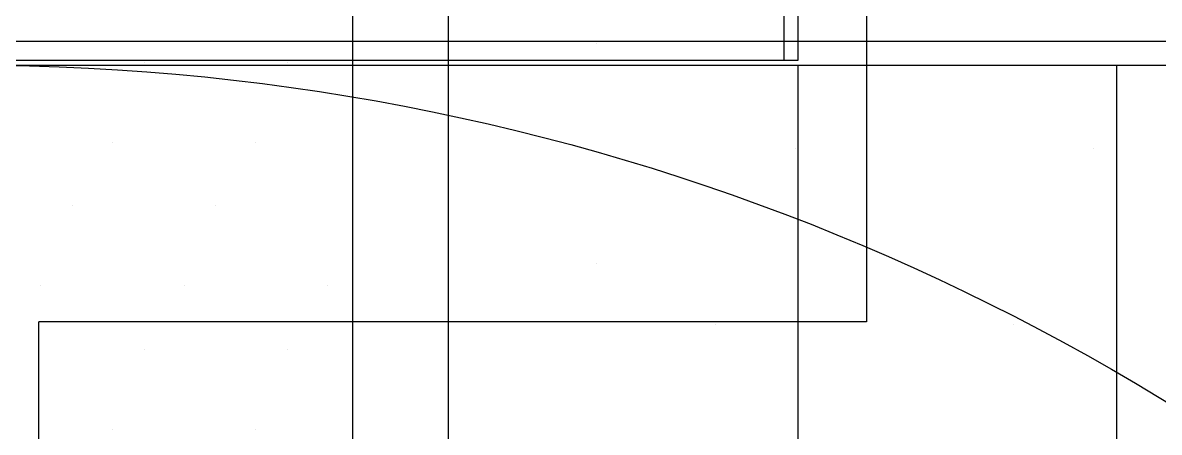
# Model space of a CAD drawing. Header units: inches. Extents: x -31 to 122, y -49 to 49.
# Drawn here: x 0.27 to 6.22, y 10.08 to 12.22 of the extents above; entities that cross this region are included whole.
import ezdxf
from ezdxf.enums import TextEntityAlignment as Align

# ---------------------------------------------------------------- set-up
doc = ezdxf.new("R2010")
doc.units = ezdxf.units.IN
doc.header["$MEASUREMENT"] = 0
for name, color, linetype in [('M-BLKA', 4, 'Continuous'), ('M-TRBX-AIRT', 4, 'Continuous'), ('M-TRBX-WTRT', 4, 'Continuous')]:
    doc.layers.add(name, color=color, linetype=linetype)
doc.styles.add('BRA-NRW1', font='romans.shx', dxfattribs={"width": 0.65, "height": 8})
doc.styles.add('BRA-NRW2', font='romans.shx', dxfattribs={"width": 0.6, "height": 7})

# ---------------------------------------------------------------- blocks, each defined once
blk = doc.blocks.new('HVIF18')
for p, q in [((0, 12), (11, 12)), ((2.5, 12), (2.5, -12))]:
    blk.add_line(p, q)
blk = doc.blocks.new('HVIF60')
blk.add_line((2.5, 33), (2.5, -33))
blk = doc.blocks.new('HVIF36')
blk.add_line((2.5, 21), (2.5, -21))
blk = doc.blocks.new('HVIF24')
blk.add_line((2.5, 15), (2.5, -15))
blk = doc.blocks.new('HVRF25')
blk.add_circle((0, 0), 22)
blk = doc.blocks.new('HVRF19')
blk.add_circle((0, 0), 16.5)
blk = doc.blocks.new('HVRF13')
blk.add_circle((0, 0), 12)
blk = doc.blocks.new('HVRF37')
blk.add_circle((0, 0), 31)
blk = doc.blocks.new('HVRF31')
blk.add_circle((0, 0), 25)
blk = doc.blocks.new('hvtb16e')
blk.add_line((0, 12), (50, 12))
blk = doc.blocks.new('hvtb16c')
for p, q in [((6, 12), (56, 12)), ((6, -12), (6, 12))]:
    blk.add_line(p, q)
blk = doc.blocks.new('hvtb16')
for p, q in [((6, 12), (56, 12)), ((6, -12), (6, 12))]:
    blk.add_line(p, q)
blk = doc.blocks.new('hvtb22e')
at = {"color": 4}
blk.add_line((3.279, 12.1124), (3.279, 12.1124), dxfattribs=at)
blk = doc.blocks.new('hvtb19e')
at = {"color": 4}
blk.add_line((3.279, 10.9653), (3.279, 10.9653), dxfattribs=at)
blk = doc.blocks.new('*X158')
at = {"color": 0}
for p, q in [((5066.40625, 2817.1875), (5066.40625, 2817.1875)), ((5067.96875, 2817.1875), (5067.96875, 2817.1875))]:
    blk.add_line(p, q, dxfattribs=at)
blk = doc.blocks.new('*X160')
at = {"color": 0}
for p, q in [((5021.625, 2951.25), (5021.625, 2951.25)), ((5022.375, 2951.25), (5022.375, 2951.25)), ((5021.25, 2950.5), (5021.25, 2950.5)), ((5022, 2950.5), (5022, 2950.5)), ((5022.75, 2950.5), (5022.75, 2950.5)), ((5021.625, 2949.75), (5021.625, 2949.75)), ((5022.375, 2949.75), (5022.375, 2949.75))]:
    blk.add_line(p, q, dxfattribs=at)
blk = doc.blocks.new('hvtbeav6n')
blk.add_line((2, 18), (2, 6))
at = {"color": 8}
blk.add_blockref('*X158', (-5062.0886, -2805.6239), dxfattribs=at)
at = {"color": 4}
blk.add_blockref('*X160', (-5020.8806, -2939.654), dxfattribs=at)
blk = doc.blocks.new('*X164')
at = {"color": 0}
for p, q in [((5021.625, 2951.25), (5021.625, 2951.25)), ((5022.375, 2951.25), (5022.375, 2951.25)), ((5021.25, 2950.5), (5021.25, 2950.5)), ((5022, 2950.5), (5022, 2950.5)), ((5022.75, 2950.5), (5022.75, 2950.5)), ((5021.625, 2949.75), (5021.625, 2949.75)), ((5022.375, 2949.75), (5022.375, 2949.75))]:
    blk.add_line(p, q, dxfattribs=at)
blk = doc.blocks.new('*X162')
at = {"color": 0}
for p, q in [((5066.40625, 2817.1875), (5066.40625, 2817.1875)), ((5067.96875, 2817.1875), (5067.96875, 2817.1875))]:
    blk.add_line(p, q, dxfattribs=at)
blk = doc.blocks.new('hvtbeav6')
blk.add_line((2, 18), (2, 6))
at = {"color": 8}
blk.add_blockref('*X162', (-5062.0886, -2805.6239), dxfattribs=at)
at = {"color": 4}
blk.add_blockref('*X164', (-5020.8806, -2939.654), dxfattribs=at)
blk = doc.blocks.new('*X167')
at = {"color": 0}
for p, q in [((5300, 2850), (5300, 2850)), ((5301.5625, 2850), (5301.5625, 2850))]:
    blk.add_line(p, q, dxfattribs=at)
blk = doc.blocks.new('*X166')
at = {"color": 0}
for p, q in [((3681, 30381), (3681, 30381)), ((3681.75, 30381), (3681.75, 30381)), ((3680.625, 30380.25), (3680.625, 30380.25)), ((3681.375, 30380.25), (3681.375, 30380.25)), ((3681, 30379.5), (3681, 30379.5)), ((3681.75, 30379.5), (3681.75, 30379.5))]:
    blk.add_line(p, q, dxfattribs=at)
blk = doc.blocks.new('hvtbeav5n')
for p, q in [((0, 12.125), (2, 12.125)), ((2, 12.125), (2, 0)), ((2, 12.125), (9.8507, 12.125))]:
    blk.add_line(p, q)
at = {"color": 4}
blk.add_blockref('*X166', (-3680.0903, -30368.9862), dxfattribs=at)
at = {"color": 8}
blk.add_blockref('*X167', (-5296.1022, -2839.3556), dxfattribs=at)
blk = doc.blocks.new('*X169')
at = {"color": 0}
for p, q in [((3681, 30381), (3681, 30381)), ((3681.75, 30381), (3681.75, 30381)), ((3680.625, 30380.25), (3680.625, 30380.25)), ((3681.375, 30380.25), (3681.375, 30380.25)), ((3681, 30379.5), (3681, 30379.5)), ((3681.75, 30379.5), (3681.75, 30379.5))]:
    blk.add_line(p, q, dxfattribs=at)
blk = doc.blocks.new('*X170')
at = {"color": 0}
for p, q in [((5300, 2850), (5300, 2850)), ((5301.5625, 2850), (5301.5625, 2850))]:
    blk.add_line(p, q, dxfattribs=at)
blk = doc.blocks.new('hvtbeav5')
for p, q in [((0, 12.125), (2, 12.125)), ((2, 12.125), (9.8507, 12.125)), ((2, 12.125), (2, 0))]:
    blk.add_line(p, q)
at = {"color": 4}
blk.add_blockref('*X169', (-3680.0903, -30368.9862), dxfattribs=at)
at = {"color": 8}
blk.add_blockref('*X170', (-5296.1022, -2839.3556), dxfattribs=at)
blk = doc.blocks.new('*X195')
at = {"color": 0}
for p, q in [((5021.625, 2951.25), (5021.625, 2951.25)), ((5022.375, 2951.25), (5022.375, 2951.25)), ((5021.25, 2950.5), (5021.25, 2950.5)), ((5022, 2950.5), (5022, 2950.5)), ((5022.75, 2950.5), (5022.75, 2950.5)), ((5021.625, 2949.75), (5021.625, 2949.75)), ((5022.375, 2949.75), (5022.375, 2949.75))]:
    blk.add_line(p, q, dxfattribs=at)
blk = doc.blocks.new('*X193')
at = {"color": 0}
for p, q in [((5066.40625, 2817.1875), (5066.40625, 2817.1875)), ((5067.96875, 2817.1875), (5067.96875, 2817.1875))]:
    blk.add_line(p, q, dxfattribs=at)
blk = doc.blocks.new('hvtbsav6n')
blk.add_line((2, 18), (2, 6))
at = {"color": 8}
blk.add_blockref('*X193', (-5062.0886, -2805.6239), dxfattribs=at)
at = {"color": 4}
blk.add_blockref('*X195', (-5020.8806, -2939.654), dxfattribs=at)
blk = doc.blocks.new('*X197')
at = {"color": 0}
for p, q in [((5066.40625, 2817.1875), (5066.40625, 2817.1875)), ((5067.96875, 2817.1875), (5067.96875, 2817.1875))]:
    blk.add_line(p, q, dxfattribs=at)
blk = doc.blocks.new('*X199')
at = {"color": 0}
for p, q in [((5021.625, 2951.25), (5021.625, 2951.25)), ((5022.375, 2951.25), (5022.375, 2951.25)), ((5021.25, 2950.5), (5021.25, 2950.5)), ((5022, 2950.5), (5022, 2950.5)), ((5022.75, 2950.5), (5022.75, 2950.5)), ((5021.625, 2949.75), (5021.625, 2949.75)), ((5022.375, 2949.75), (5022.375, 2949.75))]:
    blk.add_line(p, q, dxfattribs=at)
blk = doc.blocks.new('hvtbsav6')
blk.add_line((2, 18), (2, 6))
at = {"color": 8}
blk.add_blockref('*X197', (-5062.0886, -2805.6239), dxfattribs=at)
at = {"color": 4}
blk.add_blockref('*X199', (-5020.8806, -2939.654), dxfattribs=at)
blk = doc.blocks.new('*X201')
at = {"color": 0}
for p, q in [((3681, 30381), (3681, 30381)), ((3681.75, 30381), (3681.75, 30381)), ((3680.625, 30380.25), (3680.625, 30380.25)), ((3681.375, 30380.25), (3681.375, 30380.25)), ((3681, 30379.5), (3681, 30379.5)), ((3681.75, 30379.5), (3681.75, 30379.5))]:
    blk.add_line(p, q, dxfattribs=at)
blk = doc.blocks.new('*X202')
at = {"color": 0}
for p, q in [((5300, 2850), (5300, 2850)), ((5301.5625, 2850), (5301.5625, 2850))]:
    blk.add_line(p, q, dxfattribs=at)
blk = doc.blocks.new('hvtbsav5n')
for p, q in [((0, 12.125), (2, 12.125)), ((2, 12.125), (2, 0)), ((2, 12.125), (9.8507, 12.125))]:
    blk.add_line(p, q)
at = {"color": 4}
blk.add_blockref('*X201', (-3680.0903, -30368.9862), dxfattribs=at)
at = {"color": 8}
blk.add_blockref('*X202', (-5296.1022, -2839.3556), dxfattribs=at)
blk = doc.blocks.new('*X205')
at = {"color": 0}
for p, q in [((5300, 2850), (5300, 2850)), ((5301.5625, 2850), (5301.5625, 2850))]:
    blk.add_line(p, q, dxfattribs=at)
blk = doc.blocks.new('*X204')
at = {"color": 0}
for p, q in [((3681, 30381), (3681, 30381)), ((3681.75, 30381), (3681.75, 30381)), ((3680.625, 30380.25), (3680.625, 30380.25)), ((3681.375, 30380.25), (3681.375, 30380.25)), ((3681, 30379.5), (3681, 30379.5)), ((3681.75, 30379.5), (3681.75, 30379.5))]:
    blk.add_line(p, q, dxfattribs=at)
blk = doc.blocks.new('hvtbsav5')
for p, q in [((0, 12.125), (2, 12.125)), ((2, 12.125), (9.8507, 12.125)), ((2, 12.125), (2, 0))]:
    blk.add_line(p, q)
at = {"color": 4}
blk.add_blockref('*X204', (-3680.0903, -30368.9862), dxfattribs=at)
at = {"color": 8}
blk.add_blockref('*X205', (-5296.1022, -2839.3556), dxfattribs=at)
blk = doc.blocks.new('TB-EV5')
for p, q in [((4.3311, 17.9875), (4.3311, 12.0235)), ((4.3311, 12.0235), (0, 12.0235))]:
    blk.add_line(p, q)
at = {"layer": 'M-BLKA', "style": 'BRA-NRW1', "width": 0.65}
for tag, p in [('BOXTYPE', (27.1233, -0.0125)), ('SOUND', (91.9156, -0.0125)), ('ATC', (22.8501, -36.5771))]:
    blk.add_attdef(tag, text='', height=8, dxfattribs=at).set_placement(p, align=Align.MIDDLE_CENTER)
at = {"layer": 'M-TRBX-AIRT', "style": 'BRA-NRW1', "width": 0.65}
blk.add_attdef('AIR', text='', height=8, dxfattribs=at).set_placement((22.8501, -24.2007), align=Align.MIDDLE_CENTER)
at = {"layer": 'M-TRBX-WTRT', "style": 'BRA-NRW1', "width": 0.65}
blk.add_attdef('WATER', text='', height=8, dxfattribs=at).set_placement((22.8501, -24.2007), align=Align.MIDDLE_CENTER)
blk = doc.blocks.new('TB-EV4')
for q in [(106.0811, 12), (4.3311, 10)]:
    blk.add_line((4.3311, 12), q)
at = {"layer": 'M-BLKA', "style": 'BRA-NRW1', "width": 0.65}
for tag, p in [('BOXTYPE', (25.2061, 0)), ('SOUND', (88.0811, 0)), ('ATC', (20.9072, -30))]:
    blk.add_attdef(tag, text='', height=8, dxfattribs=at).set_placement(p, align=Align.MIDDLE_CENTER)
at = {"layer": 'M-TRBX-AIRT', "style": 'BRA-NRW1', "width": 0.65}
blk.add_attdef('AIR', text='', height=8, dxfattribs=at).set_placement((20.9072, -18), align=Align.MIDDLE_CENTER)
at = {"layer": 'M-TRBX-WTRT', "style": 'BRA-NRW1', "width": 0.65}
blk.add_attdef('WATER', text='', height=8, dxfattribs=at).set_placement((20.9072, -18), align=Align.MIDDLE_CENTER)
blk = doc.blocks.new('TB-VCVns16')
for p, q in [((6, 12), (30, 12)), ((6, 8), (6, 12))]:
    blk.add_line(p, q)
at = {"layer": 'M-BLKA'}
for tag, height, style, width, p in [('BOXTYPE', 7, 'BRA-NRW2', 0.6, (16.4913, 0)), ('ATC', 8, 'BRA-NRW1', 0.65, (25.1305, -30.5203))]:
    blk.add_attdef(tag, text='', height=height, dxfattribs=dict(at, style=style, width=width)).set_placement(p, align=Align.MIDDLE_CENTER)
at = {"layer": 'M-TRBX-AIRT', "style": 'BRA-NRW1', "width": 0.65}
blk.add_attdef('AIR', text='', height=8, dxfattribs=at).set_placement((25.1305, -18.155), align=Align.MIDDLE_CENTER)
at = {"layer": 'M-TRBX-WTRT', "style": 'BRA-NRW1', "width": 0.65}
blk.add_attdef('WATER', text='', height=8, dxfattribs=at).set_placement((25.1305, -18.155), align=Align.MIDDLE_CENTER)
blk = doc.blocks.new('TB-VCV16')
for p, q in [((6, 12), (61, 12)), ((6, 8), (6, 12))]:
    blk.add_line(p, q)
at = {"layer": 'M-BLKA', "style": 'BRA-NRW1', "width": 0.65}
for tag, p in [('BOXTYPE', (33.5, 0)), ('ATC', (25.1305, -30.5203))]:
    blk.add_attdef(tag, text='', height=8, dxfattribs=at).set_placement(p, align=Align.MIDDLE_CENTER)
at = {"layer": 'M-TRBX-AIRT', "style": 'BRA-NRW1', "width": 0.65}
blk.add_attdef('AIR', text='', height=8, dxfattribs=at).set_placement((25.1305, -18.155), align=Align.MIDDLE_CENTER)
at = {"layer": 'M-TRBX-WTRT', "style": 'BRA-NRW1', "width": 0.65}
blk.add_attdef('WATER', text='', height=8, dxfattribs=at).set_placement((25.1305, -18.155), align=Align.MIDDLE_CENTER)
blk = doc.blocks.new('TB-SV5')
for p, q in [((4.2581, 17.9875), (4.2581, 12.0235)), ((4.2581, 12.0235), (0, 12.0235))]:
    blk.add_line(p, q)
at = {"layer": 'M-BLKA', "style": 'BRA-NRW1', "width": 0.65}
for tag, p in [('BOXTYPE', (27.0503, -0.0125)), ('HEAT', (61.8426, -0.0125)), ('SOUND', (91.8426, -0.0125)), ('ATC', (22.7771, -36.5771))]:
    blk.add_attdef(tag, text='', height=8, dxfattribs=at).set_placement(p, align=Align.MIDDLE_CENTER)
at = {"layer": 'M-TRBX-AIRT', "style": 'BRA-NRW1', "width": 0.65}
blk.add_attdef('AIR', text='', height=8, dxfattribs=at).set_placement((22.7771, -24.2007), align=Align.MIDDLE_CENTER)
at = {"layer": 'M-TRBX-WTRT', "style": 'BRA-NRW1', "width": 0.65}
blk.add_attdef('WATER', text='', height=8, dxfattribs=at).set_placement((22.7771, -24.2007), align=Align.MIDDLE_CENTER)
blk = doc.blocks.new('TB-SV4')
for p, q in [((4.6896, 12.6586), (4.6896, 10.6586)), ((0.3585, -9.3414), (0.3585, 10.6586)), ((4.6896, 10.6586), (0.3585, 10.6586))]:
    blk.add_line(p, q)
at = {"layer": 'M-BLKA', "style": 'BRA-NRW1', "width": 0.65}
for tag, p in [('BOXTYPE', (25.0489, 0)), ('HEAT', (58.0489, 0)), ('SOUND', (88.0489, 0)), ('ATC', (21.264, -29.3414))]:
    blk.add_attdef(tag, text='', height=8, dxfattribs=at).set_placement(p, align=Align.MIDDLE_CENTER)
at = {"layer": 'M-TRBX-AIRT', "style": 'BRA-NRW1', "width": 0.65}
blk.add_attdef('AIR', text='', height=8, dxfattribs=at).set_placement((21.264, -17.3414), align=Align.MIDDLE_CENTER)
at = {"layer": 'M-TRBX-WTRT', "style": 'BRA-NRW1', "width": 0.65}
blk.add_attdef('WATER', text='', height=8, dxfattribs=at).set_placement((21.264, -17.3414), align=Align.MIDDLE_CENTER)
blk = doc.blocks.new('TB-VVE16')
blk.add_line((0, 12), (50, 12))
at = {"layer": 'M-BLKA', "style": 'BRA-NRW1', "width": 0.65}
for tag, p in [('BOXTYPE', (25, 0)), ('ATC', (19.1305, -30.5646))]:
    blk.add_attdef(tag, text='', height=8, dxfattribs=at).set_placement(p, align=Align.MIDDLE_CENTER)
at = {"layer": 'M-TRBX-AIRT', "style": 'BRA-NRW1', "width": 0.65}
blk.add_attdef('AIR', text='', height=8, dxfattribs=at).set_placement((19.1305, -18.1882), align=Align.MIDDLE_CENTER)
at = {"layer": 'M-TRBX-WTRT', "style": 'BRA-NRW1', "width": 0.65}
blk.add_attdef('WATER', text='', height=8, dxfattribs=at).set_placement((19.1305, -18.1882), align=Align.MIDDLE_CENTER)
blk = doc.blocks.new('TB-VVR16')
blk.add_line((0, 12), (50, 12))
at = {"layer": 'M-BLKA', "style": 'BRA-NRW1', "width": 0.65}
for tag, p in [('BOXTYPE', (25, 0)), ('ATC', (19.1305, -30.5646))]:
    blk.add_attdef(tag, text='', height=8, dxfattribs=at).set_placement(p, align=Align.MIDDLE_CENTER)
at = {"layer": 'M-TRBX-AIRT', "style": 'BRA-NRW1', "width": 0.65}
blk.add_attdef('AIR', text='', height=8, dxfattribs=at).set_placement((19.1305, -18.1882), align=Align.MIDDLE_CENTER)
at = {"layer": 'M-TRBX-WTRT', "style": 'BRA-NRW1', "width": 0.65}
blk.add_attdef('WATER', text='', height=8, dxfattribs=at).set_placement((19.1305, -18.1882), align=Align.MIDDLE_CENTER)

msp = doc.modelspace()

# ---------------------------------------------------------------- block references
for name in ['HVIF60', 'HVRF37', 'HVIF36', 'HVRF31', 'HVIF24', 'HVRF25', 'TB-SV5', 'TB-EV5', 'hvtbeav6n', 'hvtbeav6', 'hvtbeav5', 'hvtbsav6n', 'hvtbsav6', 'hvtbsav5n', 'hvtbsav5', 'HVIF18', 'hvtb22e', 'HVRF19', 'hvtb19e', 'TB-SV4', 'hvtbeav5n', 'HVRF13', 'TB-VVE16', 'TB-VVR16', 'TB-EV4', 'TB-VCVns16', 'TB-VCV16', 'hvtb16e', 'hvtb16c', 'hvtb16']:
    msp.add_blockref(name, (0, 0))

doc.saveas('drawing.dxf')
